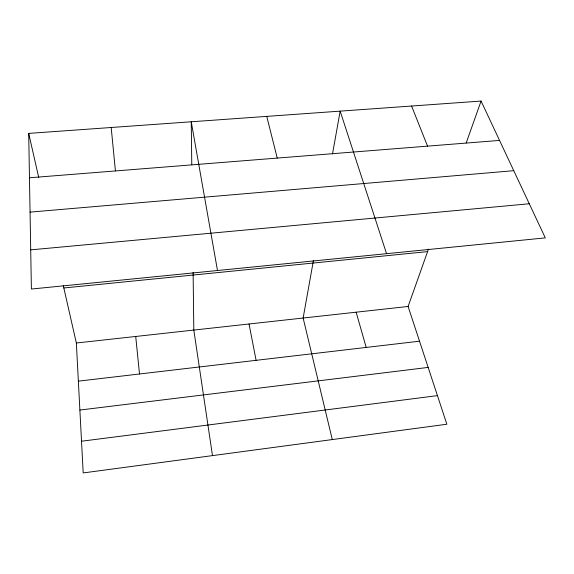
<?xml version="1.0" encoding="UTF-8"?>
<svg xmlns="http://www.w3.org/2000/svg" width="574" height="574" viewBox="0 0 574 574"><rect width="100%" height="100%" fill="white"/><g stroke="black" fill="none" stroke-linecap="round" stroke-linejoin="round"><path stroke-width="0.86" d="M313.44 260.452L303.137 318.032L332.289 439.576M332.497 153.976L340.167 111.141L386.56 253.679M63.24 285.357L76.349 343.008L83.194 472.933L446.859 424.229L408.1 306.466L428.491 249.08M466.196 142.955L481.077 101.067L28.7 133.398L31.391 289.038L545.3 237.88L481.077 101.067M81.522 441.227L437.445 395.622M79.879 410.051L428.161 367.417M78.358 381.15L419.529 341.186M76.349 343.008L408.1 306.466M63.836 287.969L427.587 251.62M30.716 249.862L529.285 203.763M30.063 212.115L513.759 170.686M29.468 177.775L499.552 140.422M411.58 106.032L427.544 146.14M356.145 312.191L366.183 347.435M266.752 116.386L277.242 158.087M28.7 133.398L38.745 177.596M249.037 323.987L256.104 360.329M217.489 270.512L191.25 121.781L191.773 164.666M212.48 455.62L193.818 330.072L193.108 272.385M135.715 336.472L139.504 373.99M111.184 127.5L115.424 170.944"/></g></svg>
